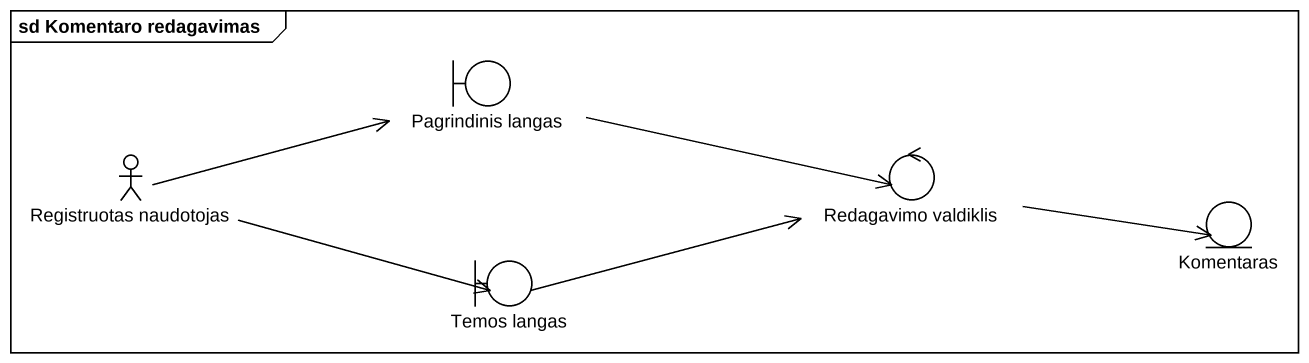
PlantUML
@startuml
mainframe sd Komentaro redagavimas
boundary "Pagrindinis langas" as Pagrindinis_langas
actor "Registruotas naudotojas" as Registruotas_naudotojas
control "Redagavimo valdiklis" as Redagavimo_valdiklis
entity Komentaras
boundary "Temos langas" as Temos_langas
Pagrindinis_langas -right-> Redagavimo_valdiklis
Registruotas_naudotojas -right-> Pagrindinis_langas
Registruotas_naudotojas -right-> Temos_langas
Redagavimo_valdiklis -right-> Komentaras
Temos_langas -right-> Redagavimo_valdiklis
@enduml
